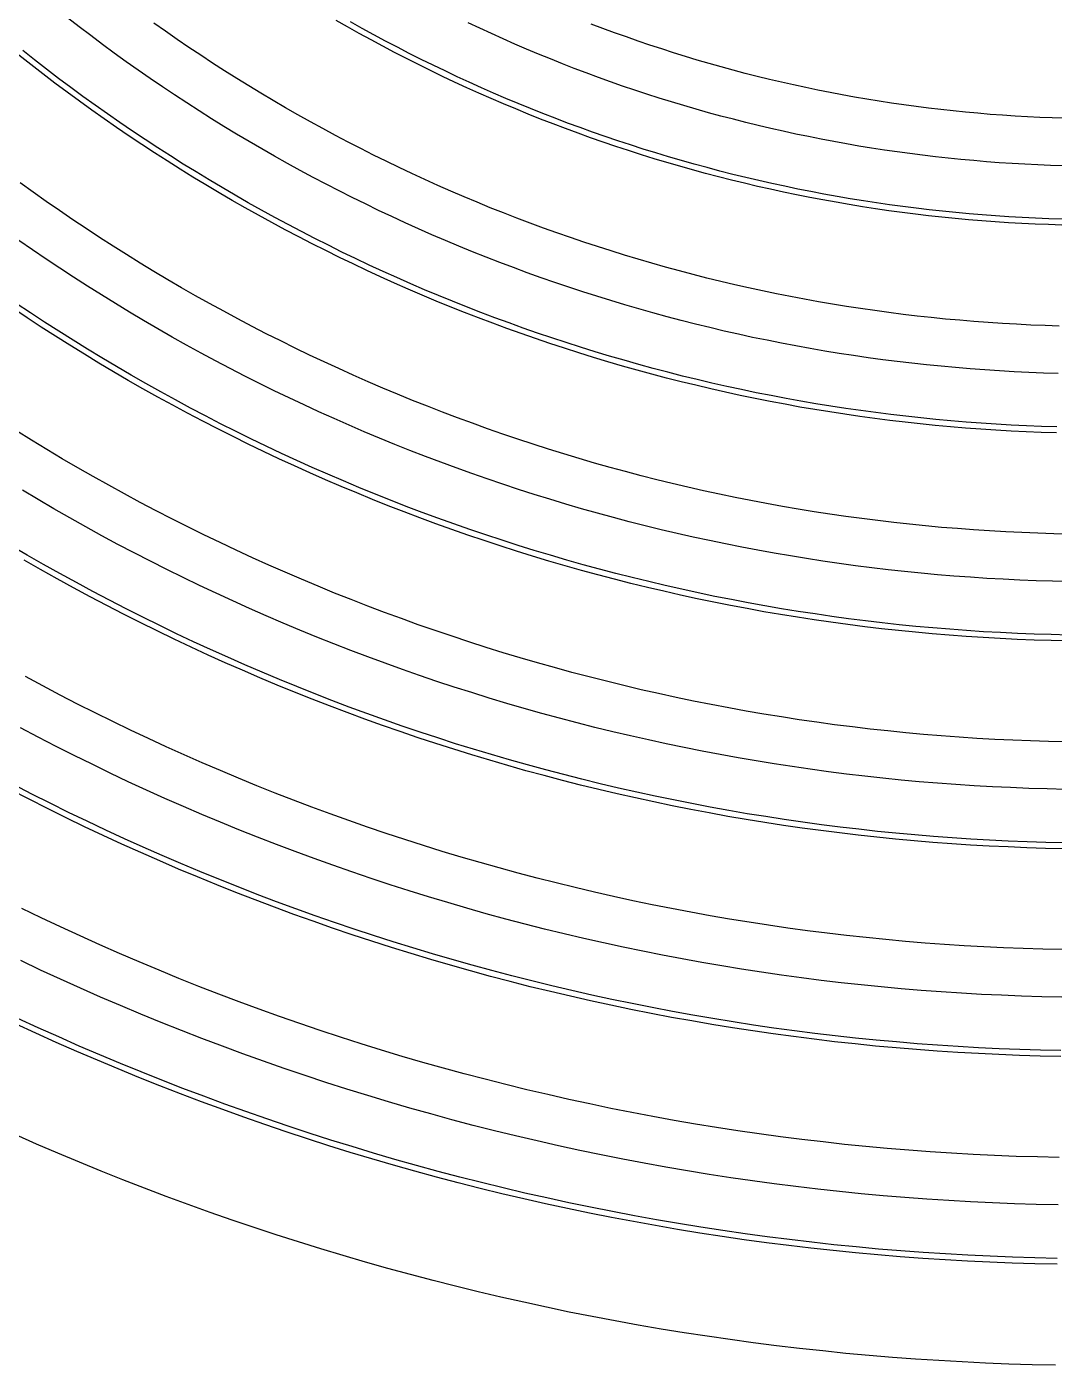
# Model space of a CAD drawing. Header units: metres. Extents: x 10 to 1210, y 10 to 2773.
# Drawn here: x 278.9 to 451.9, y 1854.1 to 2079.5 of the extents above; entities that cross this region are included whole.
import ezdxf

# ---------------------------------------------------------------- set-up
doc = ezdxf.new("R2010")
doc.units = ezdxf.units.M
for name, color, linetype in [('ACIKLIK', 5, 'Continuous'), ('CAM_SABLON', 4, 'Continuous'), ('DIS_KENAR_V91_Z3', 1, 'Continuous'), ('LAMBA_T4_Z4', 3, 'Continuous')]:
    doc.layers.add(name, color=color, linetype=linetype)

msp = doc.modelspace()

# ---------------------------------------------------------------- linework, layer by layer
at = {"layer": 'ACIKLIK'}
for points in [[(452.59, 2021.1), (450.12, 2021.17), (447.66, 2021.27), (445.19, 2021.39), (442.72, 2021.53), (440.26, 2021.69), (437.8, 2021.87), (435.33, 2022.08), (432.88, 2022.3), (430.42, 2022.55), (427.96, 2022.82), (425.51, 2023.11), (423.06, 2023.42), (420.61, 2023.75), (418.17, 2024.11), (415.73, 2024.48), (413.29, 2024.88), (410.86, 2025.3), (408.43, 2025.74), (406, 2026.2), (403.58, 2026.68), (401.16, 2027.18), (398.75, 2027.71), (396.34, 2028.25), (393.94, 2028.82), (391.54, 2029.41), (389.14, 2030.01), (386.75, 2030.64), (384.37, 2031.29), (381.99, 2031.96), (379.62, 2032.65), (377.26, 2033.37), (374.9, 2034.1), (372.55, 2034.85), (370.2, 2035.62), (367.86, 2036.42), (365.53, 2037.23), (363.21, 2038.07), (360.89, 2038.92), (358.58, 2039.8), (356.28, 2040.69), (353.99, 2041.61), (351.7, 2042.54), (349.42, 2043.5), (347.15, 2044.47), (344.89, 2045.47), (342.64, 2046.48), (340.4, 2047.52), (338.17, 2048.57), (335.94, 2049.64), (333.73, 2050.73), (331.52, 2051.85), (329.33, 2052.98), (327.14, 2054.13), (324.96, 2055.29), (322.8, 2056.48), (320.64, 2057.69), (318.5, 2058.92), (316.37, 2060.16), (314.24, 2061.42), (312.13, 2062.7), (310.03, 2064), (307.94, 2065.32), (305.87, 2066.66), (303.8, 2068.01), (301.75, 2069.38), (299.71, 2070.77), (297.68, 2072.18), (295.66, 2073.61), (293.66, 2075.05), (291.67, 2076.51), (289.69, 2077.99), (287.72, 2079.48), (285.77, 2080.99)], [(453.51, 2056.09), (451.34, 2056.15), (449.18, 2056.24), (447.02, 2056.34), (444.86, 2056.46), (442.7, 2056.6), (440.54, 2056.76), (438.39, 2056.94), (436.23, 2057.14), (434.08, 2057.36), (431.93, 2057.59), (429.78, 2057.85), (427.63, 2058.12), (425.49, 2058.41), (423.34, 2058.72), (421.2, 2059.05), (419.07, 2059.4), (416.94, 2059.77), (414.81, 2060.15), (412.68, 2060.56), (410.56, 2060.98), (408.44, 2061.42), (406.32, 2061.88), (404.21, 2062.36), (402.11, 2062.85), (400, 2063.37), (397.91, 2063.9), (395.81, 2064.45), (393.72, 2065.02), (391.64, 2065.61), (389.56, 2066.21), (387.49, 2066.84), (385.43, 2067.48), (383.36, 2068.14), (381.31, 2068.82), (379.26, 2069.51), (377.22, 2070.23), (375.18, 2070.96), (373.15, 2071.71), (371.12, 2072.47), (369.11, 2073.26), (367.1, 2074.06), (365.09, 2074.88), (363.1, 2075.72), (361.11, 2076.57), (359.13, 2077.44), (357.16, 2078.33), (355.19, 2079.24), (353.23, 2080.16)], [(454.45, 1986.05), (451.68, 1986.11), (448.9, 1986.19), (446.13, 1986.3), (443.36, 1986.44), (440.59, 1986.59), (437.82, 1986.77), (435.05, 1986.98), (432.28, 1987.21), (429.52, 1987.46), (426.76, 1987.74), (424, 1988.04), (421.25, 1988.37), (418.49, 1988.72), (415.74, 1989.1), (413, 1989.49), (410.25, 1989.92), (407.51, 1990.36), (404.78, 1990.83), (402.05, 1991.33), (399.32, 1991.84), (396.6, 1992.38), (393.88, 1992.95), (391.17, 1993.54), (388.47, 1994.15), (385.76, 1994.79), (383.07, 1995.45), (380.38, 1996.13), (377.7, 1996.84), (375.02, 1997.57), (372.35, 1998.32), (369.68, 1999.1), (367.03, 1999.9), (364.38, 2000.72), (361.73, 2001.56), (359.1, 2002.43), (356.47, 2003.33), (353.85, 2004.24), (351.24, 2005.18), (348.63, 2006.14), (346.04, 2007.12), (343.45, 2008.13), (340.88, 2009.16), (338.31, 2010.21), (335.75, 2011.28), (333.2, 2012.38), (330.66, 2013.49), (328.13, 2014.63), (325.61, 2015.79), (323.1, 2016.98), (320.6, 2018.18), (318.11, 2019.41), (315.63, 2020.66), (313.16, 2021.93), (310.71, 2023.22), (308.26, 2024.54), (305.83, 2025.87), (303.41, 2027.23), (301, 2028.6), (298.6, 2030), (296.22, 2031.42), (293.85, 2032.86), (291.49, 2034.32), (289.14, 2035.8), (286.8, 2037.3), (284.48, 2038.82), (282.18, 2040.37), (279.88, 2041.93), (277.6, 2043.51)], [(453.84, 1951.05), (450.76, 1951.12), (447.68, 1951.22), (444.6, 1951.34), (441.53, 1951.48), (438.45, 1951.66), (435.38, 1951.86), (432.3, 1952.09), (429.23, 1952.34), (426.17, 1952.63), (423.1, 1952.93), (420.04, 1953.27), (416.98, 1953.63), (413.92, 1954.02), (410.87, 1954.44), (407.82, 1954.88), (404.78, 1955.35), (401.74, 1955.84), (398.7, 1956.36), (395.67, 1956.91), (392.64, 1957.49), (389.62, 1958.09), (386.61, 1958.71), (383.6, 1959.37), (380.59, 1960.05), (377.59, 1960.75), (374.6, 1961.49), (371.62, 1962.24), (368.64, 1963.03), (365.66, 1963.84), (362.7, 1964.67), (359.74, 1965.54), (356.79, 1966.42), (353.85, 1967.34), (350.92, 1968.28), (347.99, 1969.24), (345.07, 1970.23), (342.17, 1971.25), (339.27, 1972.29), (336.38, 1973.35), (333.5, 1974.45), (330.63, 1975.56), (327.76, 1976.7), (324.91, 1977.87), (322.07, 1979.06), (319.24, 1980.28), (316.42, 1981.52), (313.61, 1982.78), (310.82, 1984.07), (308.03, 1985.39), (305.26, 1986.73), (302.49, 1988.09), (299.74, 1989.47), (297, 1990.89), (294.28, 1992.32), (291.56, 1993.78), (288.86, 1995.26), (286.17, 1996.76), (283.5, 1998.29), (280.84, 1999.85), (278.19, 2001.42)], [(453.23, 1916.06), (449.84, 1916.13), (446.46, 1916.24), (443.08, 1916.37), (439.69, 1916.53), (436.31, 1916.72), (432.93, 1916.95), (429.56, 1917.2), (426.18, 1917.48), (422.81, 1917.79), (419.44, 1918.13), (416.08, 1918.49), (412.71, 1918.89), (409.36, 1919.32), (406, 1919.78), (402.65, 1920.26), (399.3, 1920.78), (395.96, 1921.32), (392.62, 1921.89), (389.29, 1922.5), (385.97, 1923.13), (382.65, 1923.79), (379.33, 1924.48), (376.02, 1925.2), (372.72, 1925.94), (369.42, 1926.72), (366.13, 1927.53), (362.85, 1928.36), (359.58, 1929.22), (356.31, 1930.11), (353.05, 1931.03), (349.8, 1931.98), (346.56, 1932.95), (343.33, 1933.96), (340.1, 1934.99), (336.89, 1936.05), (333.68, 1937.14), (330.48, 1938.26), (327.3, 1939.4), (324.12, 1940.57), (320.95, 1941.77), (317.8, 1943), (314.65, 1944.25), (311.52, 1945.53), (308.4, 1946.84), (305.29, 1948.18), (302.19, 1949.54), (299.1, 1950.94), (296.02, 1952.35), (292.96, 1953.8), (289.91, 1955.27), (286.88, 1956.77), (283.85, 1958.29), (280.84, 1959.84), (277.85, 1961.42)], [(452.62, 1881.06), (448.93, 1881.15), (445.24, 1881.26), (441.55, 1881.4), (437.86, 1881.58), (434.18, 1881.79), (430.49, 1882.03), (426.81, 1882.3), (423.13, 1882.61), (419.46, 1882.95), (415.78, 1883.32), (412.12, 1883.72), (408.45, 1884.15), (404.79, 1884.62), (401.13, 1885.12), (397.48, 1885.65), (393.83, 1886.21), (390.18, 1886.8), (386.55, 1887.43), (382.91, 1888.08), (379.29, 1888.77), (375.67, 1889.49), (372.05, 1890.24), (368.45, 1891.03), (364.85, 1891.84), (361.25, 1892.69), (357.67, 1893.57), (354.09, 1894.47), (350.52, 1895.41), (346.96, 1896.38), (343.41, 1897.39), (339.86, 1898.42), (336.33, 1899.48), (332.8, 1900.58), (329.29, 1901.7), (325.78, 1902.86), (322.28, 1904.05), (318.8, 1905.26), (315.33, 1906.51), (311.86, 1907.79), (308.41, 1909.1), (304.97, 1910.43), (301.54, 1911.8), (298.13, 1913.2), (294.72, 1914.63), (291.33, 1916.08), (287.95, 1917.57), (284.58, 1919.09), (281.23, 1920.63), (277.89, 1922.21)]]:
    msp.add_lwpolyline(points, dxfattribs=at)
at = {"layer": 'CAM_SABLON'}
for points in [[(453.27, 2047.09), (451.03, 2047.16), (448.79, 2047.24), (446.55, 2047.35), (444.31, 2047.48), (442.07, 2047.63), (439.84, 2047.79), (437.6, 2047.98), (435.37, 2048.18), (433.14, 2048.41), (430.91, 2048.65), (428.68, 2048.92), (426.45, 2049.2), (424.23, 2049.5), (422.01, 2049.82), (419.8, 2050.16), (417.58, 2050.52), (415.37, 2050.9), (413.17, 2051.3), (410.96, 2051.72), (408.76, 2052.16), (406.57, 2052.62), (404.38, 2053.09), (402.19, 2053.59), (400, 2054.1), (397.83, 2054.63), (395.65, 2055.19), (393.48, 2055.76), (391.32, 2056.35), (389.16, 2056.96), (387.01, 2057.58), (384.86, 2058.23), (382.72, 2058.89), (380.58, 2059.58), (378.45, 2060.28), (376.33, 2061), (374.21, 2061.74), (372.1, 2062.5), (370, 2063.28), (367.9, 2064.07), (365.81, 2064.88), (363.73, 2065.71), (361.65, 2066.56), (359.58, 2067.43), (357.52, 2068.32), (355.47, 2069.22), (353.42, 2070.14), (351.39, 2071.08), (349.36, 2072.04), (347.34, 2073.01), (345.33, 2074), (343.32, 2075.01), (341.33, 2076.04), (339.35, 2077.08), (337.37, 2078.14), (335.4, 2079.22), (333.45, 2080.32)], [(452.36, 2012.1), (449.81, 2012.18), (447.26, 2012.28), (444.72, 2012.4), (442.17, 2012.54), (439.63, 2012.71), (437.09, 2012.9), (434.55, 2013.11), (432.01, 2013.34), (429.48, 2013.6), (426.94, 2013.88), (424.41, 2014.18), (421.89, 2014.5), (419.36, 2014.84), (416.84, 2015.21), (414.32, 2015.6), (411.81, 2016), (409.29, 2016.44), (406.79, 2016.89), (404.28, 2017.37), (401.78, 2017.86), (399.29, 2018.38), (396.8, 2018.92), (394.31, 2019.48), (391.83, 2020.07), (389.36, 2020.67), (386.89, 2021.3), (384.42, 2021.95), (381.97, 2022.62), (379.51, 2023.31), (377.07, 2024.02), (374.63, 2024.76), (372.19, 2025.51), (369.77, 2026.29), (367.35, 2027.09), (364.93, 2027.91), (362.53, 2028.75), (360.13, 2029.61), (357.74, 2030.49), (355.36, 2031.39), (352.98, 2032.32), (350.61, 2033.26), (348.26, 2034.23), (345.91, 2035.21), (343.57, 2036.22), (341.23, 2037.24), (338.91, 2038.29), (336.6, 2039.36), (334.29, 2040.45), (332, 2041.55), (329.71, 2042.68), (327.43, 2043.83), (325.17, 2044.99), (322.91, 2046.18), (320.67, 2047.39), (318.44, 2048.61), (316.21, 2049.86), (314, 2051.12), (311.8, 2052.4), (309.61, 2053.71), (307.43, 2055.03), (305.26, 2056.37), (303.11, 2057.73), (300.97, 2059.11), (298.83, 2060.51), (296.72, 2061.92), (294.61, 2063.36), (292.52, 2064.81), (290.43, 2066.28), (288.37, 2067.77), (286.31, 2069.27), (284.27, 2070.8), (282.24, 2072.34), (280.23, 2073.9), (278.23, 2075.48)], [(454.29, 1977.05), (451.44, 1977.11), (448.59, 1977.2), (445.74, 1977.31), (442.89, 1977.45), (440.04, 1977.61), (437.19, 1977.8), (434.34, 1978.01), (431.5, 1978.24), (428.66, 1978.51), (425.82, 1978.79), (422.98, 1979.1), (420.15, 1979.44), (417.32, 1979.8), (414.49, 1980.18), (411.67, 1980.59), (408.85, 1981.03), (406.03, 1981.48), (403.22, 1981.97), (400.41, 1982.48), (397.61, 1983.01), (394.81, 1983.56), (392.01, 1984.15), (389.22, 1984.75), (386.44, 1985.38), (383.66, 1986.04), (380.89, 1986.71), (378.13, 1987.42), (375.37, 1988.14), (372.61, 1988.89), (369.87, 1989.67), (367.13, 1990.47), (364.39, 1991.29), (361.67, 1992.13), (358.95, 1993), (356.24, 1993.9), (353.54, 1994.82), (350.85, 1995.76), (348.16, 1996.72), (345.48, 1997.71), (342.81, 1998.72), (340.15, 1999.75), (337.5, 2000.81), (334.86, 2001.89), (332.23, 2003), (329.61, 2004.12), (327, 2005.27), (324.4, 2006.44), (321.8, 2007.64), (319.22, 2008.85), (316.65, 2010.09), (314.09, 2011.36), (311.55, 2012.64), (309.01, 2013.95), (306.48, 2015.28), (303.97, 2016.63), (301.47, 2018), (298.98, 2019.39), (296.5, 2020.81), (294.04, 2022.25), (291.58, 2023.71), (289.14, 2025.19), (286.72, 2026.69), (284.3, 2028.21), (281.9, 2029.75), (279.52, 2031.32), (277.14, 2032.9)], [(453.68, 1942.06), (450.52, 1942.12), (447.37, 1942.22), (444.21, 1942.34), (441.05, 1942.5), (437.9, 1942.68), (434.75, 1942.88), (431.6, 1943.12), (428.45, 1943.38), (425.3, 1943.67), (422.16, 1943.98), (419.02, 1944.33), (415.88, 1944.7), (412.75, 1945.1), (409.62, 1945.52), (406.49, 1945.98), (403.37, 1946.46), (400.25, 1946.96), (397.14, 1947.5), (394.03, 1948.06), (390.93, 1948.65), (387.83, 1949.27), (384.74, 1949.91), (381.65, 1950.58), (378.57, 1951.28), (375.49, 1952), (372.42, 1952.75), (369.36, 1953.53), (366.31, 1954.34), (363.26, 1955.17), (360.22, 1956.02), (357.19, 1956.91), (354.16, 1957.82), (351.14, 1958.75), (348.14, 1959.72), (345.14, 1960.71), (342.14, 1961.72), (339.16, 1962.76), (336.19, 1963.83), (333.22, 1964.92), (330.27, 1966.04), (327.33, 1967.19), (324.39, 1968.36), (321.47, 1969.56), (318.56, 1970.78), (315.65, 1972.02), (312.76, 1973.3), (309.88, 1974.59), (307.01, 1975.92), (304.16, 1977.26), (301.31, 1978.64), (298.48, 1980.03), (295.66, 1981.46), (292.85, 1982.9), (290.05, 1984.37), (287.27, 1985.87), (284.5, 1987.39), (281.74, 1988.93), (279, 1990.5), (276.27, 1992.09)], [(453.07, 1907.06), (449.61, 1907.14), (446.14, 1907.24), (442.68, 1907.38), (439.22, 1907.54), (435.76, 1907.74), (432.31, 1907.97), (428.85, 1908.22), (425.4, 1908.51), (421.95, 1908.83), (418.5, 1909.17), (415.06, 1909.55), (411.62, 1909.96), (408.18, 1910.4), (404.75, 1910.86), (401.32, 1911.36), (397.9, 1911.89), (394.48, 1912.44), (391.06, 1913.03), (387.65, 1913.65), (384.25, 1914.29), (380.85, 1914.97), (377.46, 1915.68), (374.07, 1916.41), (370.69, 1917.18), (367.32, 1917.97), (363.96, 1918.79), (360.6, 1919.65), (357.25, 1920.53), (353.91, 1921.44), (350.57, 1922.38), (347.25, 1923.35), (343.93, 1924.35), (340.62, 1925.37), (337.32, 1926.43), (334.03, 1927.52), (330.75, 1928.63), (327.48, 1929.77), (324.22, 1930.94), (320.97, 1932.14), (317.73, 1933.37), (314.5, 1934.62), (311.28, 1935.91), (308.07, 1937.22), (304.88, 1938.56), (301.7, 1939.93), (298.53, 1941.32), (295.37, 1942.75), (292.22, 1944.2), (289.09, 1945.67), (285.97, 1947.18), (282.86, 1948.71), (279.77, 1950.27), (276.69, 1951.86)], [(452.46, 1872.07), (448.69, 1872.15), (444.92, 1872.26), (441.16, 1872.41), (437.39, 1872.59), (433.63, 1872.81), (429.87, 1873.05), (426.11, 1873.33), (422.35, 1873.64), (418.59, 1873.99), (414.84, 1874.37), (411.1, 1874.78), (407.35, 1875.22), (403.61, 1875.7), (399.88, 1876.2), (396.15, 1876.75), (392.42, 1877.32), (388.7, 1877.92), (384.98, 1878.56), (381.27, 1879.23), (377.57, 1879.94), (373.87, 1880.67), (370.18, 1881.44), (366.5, 1882.24), (362.82, 1883.07), (359.15, 1883.94), (355.49, 1884.83), (351.84, 1885.76), (348.19, 1886.72), (344.55, 1887.71), (340.92, 1888.74), (337.31, 1889.79), (333.7, 1890.88), (330.1, 1891.99), (326.5, 1893.14), (322.92, 1894.32), (319.35, 1895.54), (315.8, 1896.78), (312.25, 1898.05), (308.71, 1899.36), (305.19, 1900.69), (301.67, 1902.06), (298.17, 1903.46), (294.68, 1904.88), (291.2, 1906.34), (287.74, 1907.83), (284.29, 1909.35), (280.85, 1910.9), (277.43, 1912.48)]]:
    msp.add_lwpolyline(points, dxfattribs=at)
at = {"layer": 'DIS_KENAR_V91_Z3'}
for points in [[(452.8, 2029.09), (450.4, 2029.17), (448, 2029.26), (445.61, 2029.38), (443.21, 2029.51), (440.82, 2029.67), (438.42, 2029.85), (436.03, 2030.05), (433.64, 2030.27), (431.25, 2030.51), (428.87, 2030.77), (426.49, 2031.05), (424.11, 2031.35), (421.73, 2031.68), (419.35, 2032.02), (416.98, 2032.39), (414.61, 2032.77), (412.25, 2033.18), (409.89, 2033.6), (407.53, 2034.05), (405.17, 2034.52), (402.82, 2035.01), (400.48, 2035.52), (398.14, 2036.05), (395.8, 2036.6), (393.47, 2037.17), (391.15, 2037.76), (388.82, 2038.37), (386.51, 2039), (384.2, 2039.65), (381.9, 2040.32), (379.6, 2041.02), (377.31, 2041.73), (375.02, 2042.46), (372.74, 2043.21), (370.47, 2043.98), (368.2, 2044.77), (365.94, 2045.58), (363.69, 2046.42), (361.45, 2047.27), (359.21, 2048.14), (356.98, 2049.02), (354.76, 2049.93), (352.55, 2050.86), (350.34, 2051.81), (348.15, 2052.77), (345.96, 2053.76), (343.78, 2054.77), (341.61, 2055.79), (339.45, 2056.83), (337.3, 2057.89), (335.15, 2058.97), (333.02, 2060.07), (330.9, 2061.19), (328.78, 2062.33), (326.68, 2063.48), (324.58, 2064.65), (322.5, 2065.84), (320.43, 2067.05), (318.36, 2068.28), (316.31, 2069.52), (314.27, 2070.79), (312.24, 2072.07), (310.22, 2073.37), (308.22, 2074.68), (306.22, 2076.01), (304.24, 2077.37), (302.27, 2078.73), (300.31, 2080.12)], [(453.72, 2064.08), (451.62, 2064.15), (449.53, 2064.23), (447.44, 2064.33), (445.35, 2064.45), (443.26, 2064.58), (441.17, 2064.74), (439.08, 2064.91), (437, 2065.1), (434.91, 2065.31), (432.83, 2065.54), (430.75, 2065.79), (428.67, 2066.05), (426.6, 2066.34), (424.53, 2066.64), (422.46, 2066.95), (420.39, 2067.29), (418.32, 2067.65), (416.26, 2068.02), (414.21, 2068.41), (412.15, 2068.82), (410.1, 2069.24), (408.05, 2069.69), (406.01, 2070.15), (403.97, 2070.63), (401.94, 2071.13), (399.91, 2071.64), (397.88, 2072.18), (395.86, 2072.73), (393.85, 2073.3), (391.84, 2073.88), (389.83, 2074.49), (387.83, 2075.11), (385.84, 2075.75), (383.85, 2076.4), (381.86, 2077.08), (379.89, 2077.77), (377.92, 2078.47), (375.95, 2079.2), (373.99, 2079.94)], [(454.59, 1994.05), (451.89, 1994.11), (449.18, 1994.19), (446.48, 1994.3), (443.78, 1994.42), (441.07, 1994.58), (438.38, 1994.76), (435.68, 1994.96), (432.98, 1995.18), (430.29, 1995.43), (427.6, 1995.7), (424.91, 1995.99), (422.22, 1996.31), (419.54, 1996.65), (416.86, 1997.02), (414.18, 1997.41), (411.51, 1997.82), (408.84, 1998.25), (406.17, 1998.71), (403.51, 1999.19), (400.85, 1999.7), (398.2, 2000.22), (395.55, 2000.77), (392.9, 2001.35), (390.27, 2001.95), (387.63, 2002.57), (385, 2003.21), (382.38, 2003.87), (379.77, 2004.56), (377.16, 2005.27), (374.55, 2006.01), (371.96, 2006.77), (369.36, 2007.55), (366.78, 2008.35), (364.2, 2009.17), (361.64, 2010.02), (359.07, 2010.89), (356.52, 2011.78), (353.97, 2012.7), (351.44, 2013.63), (348.91, 2014.59), (346.38, 2015.57), (343.87, 2016.57), (341.37, 2017.6), (338.87, 2018.64), (336.39, 2019.71), (333.91, 2020.8), (331.45, 2021.91), (328.99, 2023.04), (326.54, 2024.2), (324.1, 2025.37), (321.68, 2026.57), (319.26, 2027.79), (316.86, 2029.03), (314.46, 2030.29), (312.08, 2031.57), (309.71, 2032.87), (307.35, 2034.19), (305, 2035.53), (302.66, 2036.89), (300.34, 2038.28), (298.03, 2039.68), (295.73, 2041.11), (293.44, 2042.55), (291.16, 2044.01), (288.9, 2045.5), (286.65, 2047), (284.41, 2048.52), (282.19, 2050.06), (279.98, 2051.62), (277.79, 2053.2)], [(453.98, 1959.05), (450.97, 1959.12), (447.96, 1959.21), (444.95, 1959.33), (441.94, 1959.47), (438.94, 1959.64), (435.93, 1959.84), (432.93, 1960.06), (429.93, 1960.31), (426.93, 1960.59), (423.94, 1960.89), (420.94, 1961.22), (417.96, 1961.57), (414.97, 1961.95), (411.99, 1962.36), (409.01, 1962.79), (406.03, 1963.25), (403.06, 1963.73), (400.09, 1964.24), (397.13, 1964.78), (394.17, 1965.34), (391.22, 1965.93), (388.27, 1966.54), (385.33, 1967.18), (382.39, 1967.84), (379.46, 1968.53), (376.54, 1969.25), (373.62, 1969.99), (370.71, 1970.76), (367.8, 1971.55), (364.91, 1972.36), (362.01, 1973.21), (359.13, 1974.07), (356.26, 1974.97), (353.39, 1975.89), (350.53, 1976.83), (347.68, 1977.8), (344.84, 1978.79), (342, 1979.81), (339.18, 1980.85), (336.36, 1981.91), (333.56, 1983.01), (330.76, 1984.12), (327.97, 1985.26), (325.2, 1986.43), (322.43, 1987.61), (319.68, 1988.83), (316.93, 1990.06), (314.2, 1991.32), (311.47, 1992.61), (308.76, 1993.92), (306.06, 1995.25), (303.37, 1996.6), (300.7, 1997.98), (298.03, 1999.38), (295.38, 2000.81), (292.74, 2002.26), (290.11, 2003.73), (287.5, 2005.22), (284.9, 2006.74), (282.31, 2008.28), (279.74, 2009.84), (277.18, 2011.42)], [(453.37, 1924.06), (450.05, 1924.13), (446.74, 1924.23), (443.42, 1924.36), (440.11, 1924.52), (436.8, 1924.71), (433.49, 1924.93), (430.19, 1925.17), (426.88, 1925.45), (423.58, 1925.75), (420.28, 1926.08), (416.98, 1926.44), (413.69, 1926.83), (410.4, 1927.25), (407.11, 1927.7), (403.83, 1928.17), (400.55, 1928.68), (397.28, 1929.21), (394.01, 1929.77), (390.75, 1930.36), (387.49, 1930.98), (384.24, 1931.63), (380.99, 1932.3), (377.75, 1933.01), (374.52, 1933.74), (371.29, 1934.5), (368.07, 1935.29), (364.86, 1936.1), (361.65, 1936.95), (358.45, 1937.82), (355.26, 1938.72), (352.07, 1939.65), (348.9, 1940.6), (345.73, 1941.59), (342.57, 1942.6), (339.42, 1943.64), (336.28, 1944.7), (333.15, 1945.8), (330.03, 1946.92), (326.92, 1948.06), (323.82, 1949.24), (320.73, 1950.44), (317.65, 1951.67), (314.58, 1952.93), (311.52, 1954.21), (308.48, 1955.52), (305.44, 1956.85), (302.42, 1958.21), (299.41, 1959.6), (296.41, 1961.02), (293.42, 1962.46), (290.44, 1963.92), (287.48, 1965.42), (284.54, 1966.94), (281.6, 1968.48), (278.68, 1970.05)], [(452.76, 1889.06), (449.14, 1889.14), (445.52, 1889.25), (441.9, 1889.39), (438.28, 1889.57), (434.66, 1889.77), (431.05, 1890.01), (427.44, 1890.28), (423.83, 1890.58), (420.22, 1890.91), (416.62, 1891.27), (413.02, 1891.67), (409.42, 1892.09), (405.83, 1892.55), (402.24, 1893.04), (398.66, 1893.56), (395.08, 1894.11), (391.51, 1894.69), (387.94, 1895.3), (384.37, 1895.95), (380.81, 1896.62), (377.26, 1897.33), (373.72, 1898.07), (370.18, 1898.84), (366.65, 1899.64), (363.12, 1900.47), (359.6, 1901.33), (356.09, 1902.22), (352.59, 1903.14), (349.1, 1904.09), (345.61, 1905.08), (342.13, 1906.09), (338.67, 1907.13), (335.21, 1908.21), (331.76, 1909.31), (328.32, 1910.45), (324.89, 1911.61), (321.47, 1912.8), (318.06, 1914.03), (314.66, 1915.28), (311.28, 1916.56), (307.9, 1917.88), (304.54, 1919.22), (301.19, 1920.59), (297.85, 1921.99), (294.52, 1923.42), (291.2, 1924.88), (287.9, 1926.37), (284.61, 1927.88), (281.34, 1929.43), (278.08, 1931)], [(452.15, 1854.07), (448.22, 1854.15), (444.3, 1854.27), (440.37, 1854.43), (436.45, 1854.62), (432.53, 1854.84), (428.61, 1855.1), (424.69, 1855.39), (420.78, 1855.71), (416.87, 1856.07), (412.96, 1856.47), (409.06, 1856.89), (405.16, 1857.35), (401.26, 1857.85), (397.37, 1858.38), (393.49, 1858.94), (389.6, 1859.54), (385.73, 1860.17), (381.86, 1860.84), (377.99, 1861.54), (374.14, 1862.27), (370.28, 1863.03), (366.44, 1863.83), (362.6, 1864.67), (358.77, 1865.53), (354.95, 1866.43), (351.14, 1867.37), (347.33, 1868.33), (343.53, 1869.33), (339.74, 1870.37), (335.96, 1871.43), (332.19, 1872.53), (328.43, 1873.66), (324.68, 1874.83), (320.94, 1876.02), (317.21, 1877.25), (313.49, 1878.52), (309.79, 1879.81), (306.09, 1881.14), (302.41, 1882.5), (298.73, 1883.89), (295.07, 1885.31), (291.43, 1886.77), (287.79, 1888.25), (284.17, 1889.77), (280.56, 1891.32), (276.97, 1892.9)]]:
    msp.add_lwpolyline(points, dxfattribs=at)
at = {"layer": 'LAMBA_T4_Z4'}
for points in [[(453.25, 2046.09), (451, 2046.16), (448.75, 2046.25), (446.5, 2046.35), (444.25, 2046.48), (442, 2046.63), (439.76, 2046.8), (437.51, 2046.98), (435.27, 2047.19), (433.03, 2047.41), (430.79, 2047.66), (428.56, 2047.92), (426.32, 2048.21), (424.09, 2048.51), (421.87, 2048.83), (419.64, 2049.18), (417.42, 2049.54), (415.2, 2049.92), (412.98, 2050.32), (410.77, 2050.74), (408.56, 2051.18), (406.36, 2051.64), (404.16, 2052.12), (401.96, 2052.61), (399.77, 2053.13), (397.58, 2053.66), (395.4, 2054.22), (393.22, 2054.79), (391.05, 2055.38), (388.89, 2055.99), (386.72, 2056.62), (384.57, 2057.27), (382.42, 2057.94), (380.27, 2058.63), (378.14, 2059.33), (376, 2060.06), (373.88, 2060.8), (371.76, 2061.56), (369.65, 2062.34), (367.54, 2063.14), (365.44, 2063.95), (363.35, 2064.79), (361.27, 2065.64), (359.19, 2066.51), (357.12, 2067.4), (355.06, 2068.31), (353.01, 2069.23), (350.96, 2070.17), (348.93, 2071.13), (346.9, 2072.11), (344.88, 2073.11), (342.87, 2074.12), (340.87, 2075.15), (338.88, 2076.2), (336.89, 2077.27), (334.92, 2078.35), (332.95, 2079.45), (331, 2080.57)], [(452.33, 2011.1), (449.77, 2011.18), (447.22, 2011.28), (444.67, 2011.4), (442.11, 2011.55), (439.56, 2011.71), (437.01, 2011.9), (434.46, 2012.12), (431.92, 2012.35), (429.37, 2012.61), (426.83, 2012.88), (424.29, 2013.18), (421.76, 2013.51), (419.22, 2013.85), (416.69, 2014.22), (414.16, 2014.61), (411.64, 2015.02), (409.12, 2015.45), (406.61, 2015.91), (404.09, 2016.38), (401.59, 2016.88), (399.08, 2017.4), (396.58, 2017.95), (394.09, 2018.51), (391.6, 2019.1), (389.12, 2019.7), (386.64, 2020.33), (384.17, 2020.98), (381.7, 2021.66), (379.24, 2022.35), (376.78, 2023.07), (374.34, 2023.8), (371.89, 2024.56), (369.46, 2025.34), (367.03, 2026.14), (364.61, 2026.96), (362.19, 2027.81), (359.79, 2028.67), (357.39, 2029.56), (355, 2030.46), (352.62, 2031.39), (350.24, 2032.34), (347.87, 2033.3), (345.52, 2034.29), (343.17, 2035.3), (340.83, 2036.33), (338.49, 2037.38), (336.17, 2038.45), (333.86, 2039.54), (331.56, 2040.65), (329.26, 2041.78), (326.98, 2042.94), (324.71, 2044.11), (322.44, 2045.3), (320.19, 2046.51), (317.95, 2047.74), (315.72, 2048.99), (313.5, 2050.25), (311.29, 2051.54), (309.09, 2052.85), (306.91, 2054.18), (304.73, 2055.52), (302.57, 2056.89), (300.42, 2058.27), (298.28, 2059.67), (296.16, 2061.09), (294.04, 2062.53), (291.94, 2063.99), (289.85, 2065.46), (287.78, 2066.96), (285.72, 2068.47), (283.67, 2070), (281.63, 2071.55), (279.61, 2073.11), (277.6, 2074.7)], [(454.28, 1976.05), (451.41, 1976.11), (448.55, 1976.2), (445.69, 1976.31), (442.83, 1976.45), (439.98, 1976.61), (437.12, 1976.8), (434.27, 1977.01), (431.41, 1977.25), (428.56, 1977.51), (425.71, 1977.8), (422.87, 1978.11), (420.03, 1978.45), (417.19, 1978.81), (414.35, 1979.19), (411.52, 1979.6), (408.69, 1980.04), (405.86, 1980.5), (403.04, 1980.98), (400.23, 1981.49), (397.41, 1982.03), (394.61, 1982.58), (391.8, 1983.17), (389.01, 1983.78), (386.22, 1984.41), (383.43, 1985.06), (380.65, 1985.74), (377.88, 1986.45), (375.11, 1987.18), (372.35, 1987.93), (369.59, 1988.71), (366.84, 1989.51), (364.1, 1990.33), (361.37, 1991.18), (358.64, 1992.05), (355.92, 1992.95), (353.21, 1993.87), (350.51, 1994.81), (347.82, 1995.78), (345.13, 1996.77), (342.46, 1997.79), (339.79, 1998.82), (337.13, 1999.88), (334.48, 2000.97), (331.84, 2002.07), (329.21, 2003.2), (326.59, 2004.36), (323.98, 2005.53), (321.38, 2006.73), (318.79, 2007.95), (316.21, 2009.2), (313.65, 2010.46), (311.09, 2011.75), (308.55, 2013.06), (306.01, 2014.39), (303.49, 2015.75), (300.98, 2017.12), (298.49, 2018.52), (296, 2019.94), (293.53, 2021.39), (291.07, 2022.85), (288.62, 2024.33), (286.19, 2025.84), (283.77, 2027.37), (281.36, 2028.92), (278.96, 2030.49), (276.58, 2032.08)], [(453.66, 1941.06), (450.5, 1941.12), (447.33, 1941.22), (444.17, 1941.35), (441, 1941.5), (437.84, 1941.68), (434.68, 1941.88), (431.52, 1942.12), (428.36, 1942.38), (425.21, 1942.67), (422.06, 1942.99), (418.91, 1943.33), (415.76, 1943.71), (412.62, 1944.11), (409.48, 1944.53), (406.35, 1944.99), (403.21, 1945.47), (400.09, 1945.98), (396.97, 1946.51), (393.85, 1947.08), (390.74, 1947.67), (387.63, 1948.29), (384.53, 1948.93), (381.43, 1949.6), (378.34, 1950.3), (375.26, 1951.03), (372.18, 1951.78), (369.11, 1952.56), (366.05, 1953.37), (362.99, 1954.2), (359.94, 1955.06), (356.9, 1955.95), (353.87, 1956.86), (350.84, 1957.8), (347.83, 1958.77), (344.82, 1959.76), (341.82, 1960.78), (338.83, 1961.82), (335.85, 1962.89), (332.87, 1963.99), (329.91, 1965.11), (326.96, 1966.26), (324.02, 1967.43), (321.09, 1968.63), (318.16, 1969.86), (315.25, 1971.11), (312.35, 1972.38), (309.47, 1973.68), (306.59, 1975.01), (303.72, 1976.36), (300.87, 1977.74), (298.03, 1979.14), (295.2, 1980.56), (292.39, 1982.02), (289.58, 1983.49), (286.79, 1984.99), (284.01, 1986.51), (281.25, 1988.06), (278.5, 1989.63)], [(453.05, 1906.06), (449.58, 1906.14), (446.11, 1906.24), (442.64, 1906.38), (439.17, 1906.55), (435.7, 1906.74), (432.24, 1906.97), (428.77, 1907.23), (425.31, 1907.51), (421.85, 1907.83), (418.4, 1908.18), (414.95, 1908.56), (411.5, 1908.97), (408.05, 1909.41), (404.61, 1909.87), (401.17, 1910.37), (397.74, 1910.9), (394.31, 1911.46), (390.89, 1912.05), (387.47, 1912.66), (384.06, 1913.31), (380.65, 1913.99), (377.25, 1914.7), (373.86, 1915.43), (370.47, 1916.2), (367.09, 1917), (363.72, 1917.82), (360.35, 1918.68), (356.99, 1919.56), (353.64, 1920.48), (350.3, 1921.42), (346.96, 1922.39), (343.64, 1923.39), (340.32, 1924.42), (337.01, 1925.48), (333.71, 1926.57), (330.42, 1927.68), (327.14, 1928.83), (323.88, 1930), (320.62, 1931.2), (317.37, 1932.44), (314.13, 1933.69), (310.91, 1934.98), (307.69, 1936.3), (304.49, 1937.64), (301.3, 1939.01), (298.12, 1940.41), (294.95, 1941.84), (291.8, 1943.29), (288.66, 1944.77), (285.53, 1946.28), (282.41, 1947.82), (279.31, 1949.38), (276.22, 1950.97)], [(452.44, 1871.07), (448.67, 1871.15), (444.89, 1871.26), (441.11, 1871.41), (437.34, 1871.59), (433.57, 1871.81), (429.8, 1872.05), (426.03, 1872.33), (422.26, 1872.65), (418.5, 1872.99), (414.74, 1873.37), (410.98, 1873.78), (407.23, 1874.23), (403.48, 1874.7), (399.74, 1875.21), (396, 1875.76), (392.26, 1876.33), (388.53, 1876.94), (384.81, 1877.58), (381.09, 1878.25), (377.38, 1878.96), (373.67, 1879.69), (369.97, 1880.46), (366.28, 1881.26), (362.6, 1882.1), (358.92, 1882.96), (355.25, 1883.86), (351.59, 1884.79), (347.93, 1885.75), (344.29, 1886.75), (340.65, 1887.77), (337.02, 1888.83), (333.4, 1889.92), (329.79, 1891.04), (326.2, 1892.19), (322.61, 1893.38), (319.03, 1894.59), (315.46, 1895.84), (311.91, 1897.11), (308.36, 1898.42), (304.83, 1899.76), (301.31, 1901.13), (297.8, 1902.53), (294.3, 1903.96), (290.81, 1905.42), (287.34, 1906.91), (283.88, 1908.43), (280.44, 1909.99), (277.01, 1911.57)]]:
    msp.add_lwpolyline(points, dxfattribs=at)

doc.saveas('drawing.dxf')
